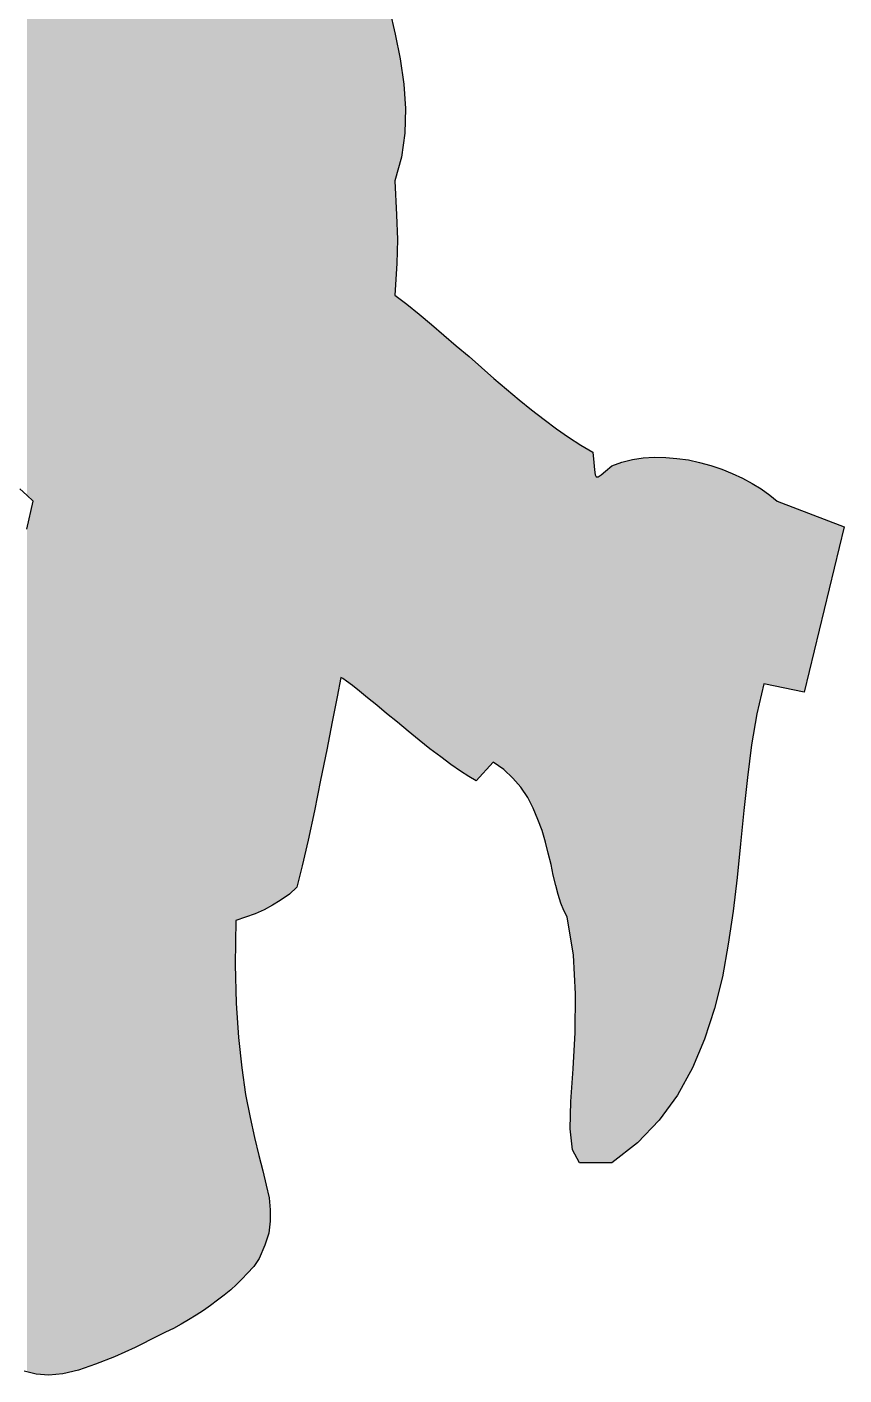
# Model space of a CAD drawing. Extents: x 290 to 382, y -121 to 53.
# Drawn here: x 347.1 to 382.4, y -121.2 to -62.9 of the extents above; entities that cross this region are included whole.
import ezdxf

# ---------------------------------------------------------------- set-up
doc = ezdxf.new("R2010")
doc.units = 0
doc.layers.get('0').update_dxf_attribs({"linetype": 'CONTINUOUS'})

# ---------------------------------------------------------------- blocks, each defined once
blk = doc.blocks.new('*U0')
for points in [[(347.092, -83.159), (347.092, 22.472), (347.235, -83.302)], [(347.235, -83.302), (347.092, 22.472), (347.235, 22.42)], [(347.235, -83.302), (347.235, 22.42), (347.359, -83.426)], [(347.359, -83.426), (347.235, 22.42), (347.359, 22.375)], [(347.359, -121.111), (347.359, 22.375), (347.484, -121.141)], [(347.484, -121.141), (347.359, 22.375), (347.484, 22.329)], [(347.484, -121.141), (347.484, 22.329), (347.823, -121.163)], [(347.823, -121.163), (347.484, 22.329), (347.823, 22.206)], [(347.823, -121.163), (347.823, 22.206), (348.036, -121.177)], [(348.036, -121.177), (347.823, 22.206), (348.036, 22.135)], [(348.036, -121.177), (348.036, 22.135), (348.41, -121.144)], [(348.41, -121.144), (348.036, 22.135), (348.41, 22.011)], [(348.41, -121.144), (348.41, 22.011), (348.642, -121.124)], [(348.642, -121.124), (348.41, 22.011), (348.642, 21.924)], [(348.642, -121.124), (348.642, 21.924), (348.98, -121.044)], [(348.98, -121.044), (348.642, 21.924), (348.98, 21.797)], [(348.98, -121.044), (348.98, 21.797), (349.319, -120.963)], [(349.319, -120.963), (348.98, 21.797), (349.319, 21.68)], [(349.319, -120.963), (349.319, 21.68), (349.55, -120.884)], [(349.55, -120.884), (349.319, 21.68), (349.55, 21.601)], [(349.55, -120.884), (349.55, 21.601), (350.048, -120.714)], [(350.048, -120.714), (349.55, 21.601), (350.048, 21.44)], [(350.048, -120.714), (350.048, 21.44), (350.102, -120.693)], [(350.102, -120.693), (350.048, 21.44), (350.102, 21.423)], [(350.102, -120.693), (350.102, 21.423), (350.654, -120.477)], [(350.654, -120.477), (350.102, 21.423), (350.654, 21.227)], [(350.654, -120.477), (350.654, 21.227), (350.867, -120.394)], [(350.867, -120.394), (350.654, 21.227), (350.867, 21.149)], [(350.867, -120.394), (350.867, 21.149), (351.188, -120.246)], [(351.188, -120.246), (350.867, 21.149), (351.188, 21.031)], [(351.188, -120.246), (351.188, 21.031), (351.704, -120.009)], [(351.704, -120.009), (351.188, 21.031), (351.704, 20.853)], [(351.704, -120.009), (351.704, 20.853), (351.758, -119.984)], [(351.758, -119.984), (351.704, 20.853), (351.758, 20.834)], [(351.758, -119.984), (351.758, 20.834), (352.203, -119.761)], [(352.203, -119.761), (351.758, 20.834), (352.203, 20.675)], [(352.203, -119.761), (352.203, 20.675), (352.684, -119.521)], [(352.684, -119.521), (352.203, 20.675), (352.684, 20.48)], [(352.684, -119.521), (352.684, 20.48), (352.755, -119.485)], [(352.755, -119.485), (352.684, 20.48), (352.755, 20.452)], [(352.755, -119.485), (352.755, 20.452), (353.076, -119.325)], [(353.076, -119.325), (352.755, 20.452), (353.076, 20.329)], [(353.076, -119.325), (353.076, 20.329), (353.147, -119.291)], [(353.147, -119.291), (353.076, 20.329), (353.147, 20.302)], [(353.147, -119.291), (353.147, 20.302), (353.414, -119.165)], [(353.414, -119.165), (353.147, 20.302), (353.414, 20.194)], [(353.414, -119.165), (353.414, 20.194), (353.592, -119.071)], [(353.592, -119.071), (353.414, 20.194), (353.592, 20.123)], [(353.592, -119.071), (353.592, 20.123), (353.753, -118.986)], [(353.753, -118.986), (353.592, 20.123), (353.753, 20.053)], [(353.753, -118.986), (353.753, 20.053), (354.001, -118.835)], [(354.001, -118.835), (353.753, 20.053), (354.001, 19.945)], [(354.001, -118.835), (354.001, 19.945), (354.073, -118.791)], [(354.073, -118.791), (354.001, 19.945), (354.073, 19.916)], [(354.073, -118.791), (354.073, 19.916), (354.393, -118.595)], [(354.393, -118.595), (354.073, 19.916), (354.393, 19.785)], [(354.393, -118.595), (354.393, 19.785), (354.714, -118.382)], [(354.714, -118.382), (354.393, 19.785), (354.714, 19.625)], [(354.714, -118.382), (354.714, 19.625), (354.75, -118.356)], [(354.75, -118.356), (354.714, 19.625), (354.75, 19.607)], [(354.75, -118.356), (354.75, 19.607), (355.017, -118.168)], [(355.017, -118.168), (354.75, 19.607), (355.017, 19.458)], [(355.017, -118.168), (355.017, 19.458), (355.07, -118.127)], [(355.07, -118.127), (355.017, 19.458), (355.07, 19.428)], [(355.32, -117.936), (355.07, 19.428), (355.32, 19.5)], [(355.07, -118.127), (355.07, 19.428), (355.32, -117.936)], [(355.444, -117.842), (355.32, 19.5), (355.444, 19.536)], [(355.32, -117.936), (355.32, 19.5), (355.444, -117.842)], [(355.444, -117.842), (355.444, 19.536), (355.604, -117.722)], [(355.604, -117.722), (355.444, 19.536), (355.604, 19.536)], [(355.604, -117.722), (355.604, 19.536), (355.818, -117.549)], [(355.818, -117.549), (355.604, 19.536), (355.818, 19.536)], [(355.818, -117.549), (355.818, 19.536), (355.889, -117.491)], [(355.889, -117.491), (355.818, 19.536), (355.889, 19.513)], [(355.889, -117.491), (355.889, 19.513), (356.085, -117.31)], [(356.085, -117.31), (355.889, 19.513), (356.085, 19.451)], [(356.085, -103.441), (356.085, 19.451), (356.103, -101.536)], [(356.103, -101.536), (356.085, 19.451), (356.103, 19.445)], [(356.103, -101.536), (356.103, 19.445), (356.121, -101.53)], [(356.121, -101.53), (356.103, 19.445), (356.121, 19.44)], [(356.121, -101.53), (356.121, 19.44), (356.139, -101.524)], [(356.139, -101.524), (356.121, 19.44), (356.139, 19.434)], [(356.139, -101.524), (356.139, 19.434), (356.156, -101.518)], [(356.156, -101.518), (356.139, 19.434), (356.156, 19.428)], [(356.156, -101.518), (356.156, 19.428), (356.228, -101.494)], [(356.228, -101.494), (356.156, 19.428), (356.228, 19.375)], [(356.228, -101.494), (356.228, 19.375), (356.37, -101.447)], [(356.37, -101.447), (356.228, 19.375), (356.37, 19.269)], [(356.37, -101.447), (356.37, 19.269), (356.388, -101.441)], [(356.388, -101.441), (356.37, 19.269), (356.388, 19.256)], [(356.388, -101.441), (356.388, 19.256), (356.442, -101.423)], [(356.442, -101.423), (356.388, 19.256), (356.442, 19.215)], [(356.442, -101.423), (356.442, 19.215), (356.531, -101.393)], [(356.531, -101.393), (356.442, 19.215), (356.531, 19.092)], [(356.531, -101.393), (356.531, 19.092), (356.601, -101.368)], [(356.601, -101.368), (356.531, 19.092), (356.601, 18.994)], [(356.601, -101.368), (356.601, 18.994), (356.673, -101.343)], [(356.673, -101.343), (356.601, 18.994), (356.673, 18.894)], [(356.673, -101.343), (356.673, 18.894), (356.726, -101.325)], [(356.726, -101.325), (356.673, 18.894), (356.726, 18.772)], [(356.726, -101.325), (356.726, 18.772), (356.851, -101.282)], [(356.851, -101.282), (356.726, 18.772), (356.851, 18.485)], [(356.851, -101.282), (356.851, 18.485), (356.885, -101.27)], [(356.885, -101.27), (356.851, 18.485), (356.885, 18.286)], [(356.885, -101.27), (356.885, 18.286), (356.922, -101.257)], [(356.922, -101.257), (356.885, 18.286), (356.922, 18.07)], [(356.922, -101.257), (356.922, 18.07), (356.94, -101.251)], [(356.94, -101.251), (356.922, 18.07), (356.94, 17.969)], [(356.94, -101.251), (356.94, 17.381), (356.957, -101.243)], [(356.957, -101.243), (356.94, 17.381), (356.957, 15.689)], [(356.957, -101.243), (356.957, 15.689), (357.1, -101.178)], [(357.1, -101.178), (356.957, 15.689), (357.1, 14.407)], [(357.1, -101.178), (357.1, 14.407), (357.118, -101.17)], [(357.118, -101.17), (357.1, 14.407), (357.118, 14.25)], [(357.118, -101.17), (357.118, 14.25), (357.136, -101.161)], [(357.136, -101.161), (357.118, 14.25), (357.136, 14.086)], [(357.136, -101.161), (357.136, 14.086), (357.278, -101.097)], [(357.278, -101.097), (357.136, 14.086), (357.278, 13.441)], [(357.278, -101.097), (357.278, 13.441), (357.332, -101.073)], [(357.332, -101.073), (357.278, 13.441), (357.332, 13.2)], [(357.332, -101.073), (357.332, 13.2), (357.367, -101.053)], [(357.367, -101.053), (357.332, 13.2), (357.367, 13.038)], [(357.367, -101.053), (357.367, 13.038), (357.421, -101.024)], [(357.421, -101.024), (357.367, 13.038), (357.421, 12.796)], [(357.421, -101.024), (357.421, 12.796), (357.474, -100.994)], [(357.474, -100.994), (357.421, 12.796), (357.474, 12.555)], [(357.474, -100.994), (357.474, 12.555), (357.528, -100.964)], [(357.528, -100.964), (357.474, 12.555), (357.528, 12.385)], [(357.528, -100.964), (357.528, 12.385), (357.545, -100.955)], [(357.545, -100.955), (357.528, 12.385), (357.545, 12.33)], [(357.545, -100.955), (357.545, 12.33), (357.599, -100.925)], [(357.599, -100.925), (357.545, 12.33), (357.599, 12.162)], [(357.599, -100.925), (357.599, 12.162), (357.688, -100.876)], [(357.688, -100.876), (357.599, 12.162), (357.688, 11.881)], [(357.688, -100.876), (357.688, 11.881), (357.937, -100.732)], [(357.937, -100.732), (357.688, 11.881), (357.937, 11.095)], [(357.937, -100.732), (357.937, 11.095), (358.026, -100.681)], [(358.026, -100.681), (357.937, 11.095), (358.026, 10.871)], [(358.026, -100.681), (358.026, 10.871), (358.427, -100.405)], [(358.427, -100.405), (358.026, 10.871), (358.427, 9.862)], [(358.427, -100.405), (358.427, 9.862), (358.489, -100.343)], [(358.489, -100.343), (358.427, 9.862), (358.489, 9.706)], [(358.489, -100.343), (358.489, 9.706), (358.738, -100.093)], [(358.738, -100.093), (358.489, 9.706), (358.738, 9.194)], [(358.738, -100.093), (358.738, 9.194), (358.97, -99.185)], [(358.97, -99.185), (358.738, 9.194), (358.97, 8.717)], [(358.97, -99.185), (358.97, 8.717), (359.13, -98.514)], [(359.13, -98.514), (358.97, 8.717), (359.13, 8.388)], [(359.13, -98.514), (359.13, 8.388), (359.237, -98.063)], [(359.237, -98.063), (359.13, 8.388), (359.237, 8.193)], [(359.237, -98.063), (359.237, 8.193), (359.504, -96.799)], [(359.504, -96.799), (359.237, 8.193), (359.504, 7.707)], [(359.504, -96.799), (359.504, 7.707), (359.771, -95.481)], [(359.771, -95.481), (359.504, 7.707), (359.771, 7.221)], [(359.771, -95.481), (359.771, 7.221), (359.824, -95.218)], [(359.824, -95.218), (359.771, 7.221), (359.824, 7.124)], [(359.824, -95.218), (359.824, 7.124), (360.038, -94.163)], [(360.038, -94.163), (359.824, 7.124), (360.038, 6.769)], [(360.038, -94.163), (360.038, 6.769), (360.27, -92.952)], [(360.27, -92.952), (360.038, 6.769), (360.27, 6.385)], [(360.27, -92.952), (360.27, 6.385), (360.484, -91.884)], [(360.484, -91.884), (360.27, 6.385), (360.484, 6.03)], [(360.484, -91.884), (360.484, 6.03), (360.555, -91.513)], [(360.555, -91.513), (360.484, 6.03), (360.555, 5.913)], [(360.555, -91.513), (360.555, 5.913), (360.644, -91.047)], [(360.644, -91.047), (360.555, 5.913), (360.644, 5.777)], [(360.644, -91.047), (360.644, 5.777), (360.733, -91.083)], [(360.733, -91.083), (360.644, 5.777), (360.733, 5.641)], [(360.733, -91.083), (360.733, 5.641), (360.893, -91.207)], [(360.893, -91.207), (360.733, 5.641), (360.893, 5.397)], [(360.893, -91.207), (360.893, 5.397), (361.124, -91.372)], [(361.124, -91.372), (360.893, 5.397), (361.124, 5.044)], [(361.124, -91.372), (361.124, -55.076), (361.143, -91.385)], [(361.143, -91.385), (361.124, -55.076), (361.143, -55.317)], [(361.143, -91.385), (361.143, -55.317), (361.196, -91.429)], [(361.196, -91.429), (361.143, -55.317), (361.196, -56.02)], [(361.196, -91.429), (361.196, -56.02), (361.267, -91.488)], [(361.267, -91.488), (361.196, -56.02), (361.267, -56.414)], [(361.267, -91.488), (361.267, -56.414), (361.302, -91.517)], [(361.302, -91.517), (361.267, -56.414), (361.302, -56.606)], [(361.302, -91.517), (361.302, -56.606), (361.374, -91.576)], [(361.374, -91.576), (361.302, -56.606), (361.374, -56.999)], [(361.374, -91.576), (361.374, -56.999), (361.445, -91.635)], [(361.445, -91.635), (361.374, -56.999), (361.445, -57.333)], [(361.445, -91.635), (361.445, -57.333), (361.588, -91.749)], [(361.588, -91.749), (361.445, -57.333), (361.588, -57.997)], [(361.588, -91.749), (361.588, -57.997), (361.712, -91.848)], [(361.712, -91.848), (361.588, -57.997), (361.712, -58.471)], [(361.712, -91.848), (361.712, -58.471), (361.801, -91.919)], [(361.801, -91.919), (361.712, -58.471), (361.801, -58.81)], [(361.801, -91.919), (361.801, -58.81), (361.855, -91.963)], [(361.855, -91.963), (361.801, -58.81), (361.855, -59.012)], [(361.855, -91.963), (361.855, -59.012), (362.051, -92.124)], [(362.051, -92.124), (361.855, -59.012), (362.051, -59.693)], [(362.051, -92.124), (362.051, -59.693), (362.122, -92.182)], [(362.122, -92.182), (362.051, -59.693), (362.122, -59.939)], [(362.122, -92.182), (362.122, -59.939), (362.157, -92.211)], [(362.157, -92.211), (362.122, -59.939), (362.157, -60.063)], [(362.157, -92.211), (362.157, -60.063), (362.193, -92.24)], [(362.193, -92.24), (362.157, -60.063), (362.193, -60.194)], [(362.193, -92.24), (362.193, -60.194), (362.443, -92.448)], [(362.443, -92.448), (362.193, -60.194), (362.443, -61.113)], [(362.443, -92.448), (362.443, -61.113), (362.496, -92.493)], [(362.496, -92.493), (362.443, -61.113), (362.496, -61.301)], [(362.496, -92.493), (362.496, -61.301), (362.621, -92.596)], [(362.621, -92.596), (362.496, -61.301), (362.621, -61.741)], [(362.621, -92.596), (362.621, -61.741), (362.745, -92.697)], [(362.745, -92.697), (362.621, -61.741), (362.745, -62.182)], [(362.745, -92.697), (362.745, -62.182), (362.834, -92.769)], [(362.834, -92.769), (362.745, -62.182), (362.834, -62.564)], [(362.834, -92.769), (362.834, -62.564), (362.977, -92.884)], [(362.977, -92.884), (362.834, -62.564), (362.977, -63.175)], [(362.977, -69.589), (362.977, -63.175), (362.994, -69.526)], [(362.994, -69.526), (362.977, -63.175), (362.994, -63.25)], [(362.994, -69.526), (362.994, -63.25), (363.048, -69.33)], [(363.048, -69.33), (362.994, -63.25), (363.048, -63.52)], [(363.048, -69.33), (363.048, -63.52), (363.066, -69.267)], [(363.066, -69.267), (363.048, -63.52), (363.066, -63.607)], [(363.066, -69.267), (363.066, -63.607), (363.083, -69.203)], [(363.083, -69.203), (363.066, -63.607), (363.083, -63.695)], [(363.083, -69.203), (363.083, -63.695), (363.137, -69.008)], [(363.137, -69.008), (363.083, -63.695), (363.137, -63.965)], [(363.137, -69.008), (363.137, -63.965), (363.208, -68.752)], [(363.208, -68.752), (363.137, -63.965), (363.208, -64.319)], [(363.208, -68.752), (363.208, -64.319), (363.262, -68.556)], [(363.262, -68.556), (363.208, -64.319), (363.262, -64.684)], [(363.262, -68.556), (363.262, -64.684), (363.333, -68.043)], [(363.333, -68.043), (363.262, -64.684), (363.333, -65.163)], [(363.333, -68.043), (363.333, -65.163), (363.368, -67.783)], [(363.368, -67.783), (363.333, -65.163), (363.368, -65.405)], [(363.368, -67.783), (363.368, -65.405), (363.386, -67.656)], [(363.386, -67.656), (363.368, -65.405), (363.386, -65.662)], [(363.386, -67.656), (363.386, -65.662), (363.404, -67.524)], [(363.404, -67.524), (363.386, -65.662), (363.404, -65.93)], [(363.404, -67.524), (363.404, -65.93), (363.44, -66.455)], [(362.977, -74.522), (362.977, -69.589), (362.994, -74.252)], [(362.994, -74.252), (362.977, -69.589), (362.994, -69.947)], [(362.994, -74.252), (362.994, -69.947), (363.048, -73.421)], [(363.048, -73.421), (362.994, -69.947), (363.048, -71.05)], [(363.048, -73.421), (363.048, -71.05), (363.066, -73.151)], [(363.066, -73.151), (363.048, -71.05), (363.066, -71.584)], [(363.066, -73.151), (363.066, -71.584), (363.083, -72.118)], [(362.977, -92.884), (362.977, -74.522), (362.994, -92.898)], [(362.994, -92.898), (362.977, -74.522), (362.994, -74.535)], [(362.994, -92.898), (362.994, -74.535), (363.048, -92.942)], [(363.048, -92.942), (362.994, -74.535), (363.048, -74.576)], [(363.048, -92.942), (363.048, -74.576), (363.066, -92.956)], [(363.066, -92.956), (363.048, -74.576), (363.066, -74.59)], [(363.066, -92.956), (363.066, -74.59), (363.083, -92.97)], [(363.083, -92.97), (363.066, -74.59), (363.083, -74.603)], [(363.083, -92.97), (363.083, -74.603), (363.137, -93.016)], [(363.137, -93.016), (363.083, -74.603), (363.137, -74.644)], [(363.137, -93.016), (363.137, -74.644), (363.208, -93.075)], [(363.208, -93.075), (363.137, -74.644), (363.208, -74.698)], [(363.208, -93.075), (363.208, -74.698), (363.262, -93.121)], [(363.262, -93.121), (363.208, -74.698), (363.262, -74.738)], [(363.262, -93.121), (363.262, -74.738), (363.333, -93.181)], [(363.333, -93.181), (363.262, -74.738), (363.333, -74.792)], [(363.333, -93.181), (363.333, -74.792), (363.368, -93.211)], [(363.368, -93.211), (363.333, -74.792), (363.368, -74.819)], [(363.368, -93.211), (363.368, -74.819), (363.386, -93.226)], [(363.386, -93.226), (363.368, -74.819), (363.386, -74.833)], [(363.386, -93.226), (363.386, -74.833), (363.404, -93.241)], [(363.404, -93.241), (363.386, -74.833), (363.404, -74.846)], [(363.404, -93.241), (363.404, -74.846), (363.44, -93.272)], [(363.44, -93.272), (363.404, -74.846), (363.44, -74.874)], [(363.44, -93.272), (363.44, -74.874), (363.493, -93.317)], [(363.493, -93.317), (363.44, -74.874), (363.493, -74.914)], [(363.493, -93.317), (363.493, -74.914), (363.546, -93.362)], [(363.546, -93.362), (363.493, -74.914), (363.546, -74.957)], [(363.546, -93.362), (363.546, -74.957), (363.582, -93.391)], [(363.582, -93.391), (363.546, -74.957), (363.582, -74.985)], [(363.582, -93.391), (363.582, -74.985), (363.6, -93.405)], [(363.6, -93.405), (363.582, -74.985), (363.6, -74.999)], [(363.6, -93.405), (363.6, -74.999), (363.743, -93.522)], [(363.743, -93.522), (363.6, -74.999), (363.743, -75.114)], [(363.743, -93.522), (363.743, -75.114), (363.778, -93.55)], [(363.778, -93.55), (363.743, -75.114), (363.778, -75.142)], [(363.778, -93.55), (363.778, -75.142), (363.902, -93.652)], [(363.902, -93.652), (363.778, -75.142), (363.902, -75.242)], [(363.902, -93.652), (363.902, -75.242), (363.974, -93.71)], [(363.974, -93.71), (363.902, -75.242), (363.974, -75.299)], [(363.974, -93.71), (363.974, -75.299), (363.991, -93.724)], [(363.991, -93.724), (363.974, -75.299), (363.991, -75.313)], [(363.991, -93.724), (363.991, -75.313), (364.01, -93.739)], [(364.01, -93.739), (363.991, -75.313), (364.01, -75.327)], [(364.01, -93.739), (364.01, -75.327), (364.027, -93.753)], [(364.027, -93.753), (364.01, -75.327), (364.027, -75.341)], [(364.027, -93.753), (364.027, -75.341), (364.152, -93.854)], [(364.152, -93.854), (364.027, -75.341), (364.152, -75.445)], [(364.152, -93.854), (364.152, -75.445), (364.472, -94.113)], [(364.472, -94.113), (364.152, -75.445), (364.472, -75.712)], [(364.472, -94.113), (364.472, -75.712), (364.49, -94.128)], [(364.49, -94.128), (364.472, -75.712), (364.49, -75.727)], [(364.49, -94.128), (364.49, -75.727), (364.562, -94.18)], [(364.562, -94.18), (364.49, -75.727), (364.562, -75.786)], [(364.562, -94.18), (364.562, -75.786), (364.829, -94.375)], [(364.829, -94.375), (364.562, -75.786), (364.829, -76.018)], [(364.829, -94.375), (364.829, -76.018), (364.954, -94.466)], [(364.954, -94.466), (364.829, -76.018), (364.954, -76.126)], [(364.954, -94.466), (364.954, -76.126), (365.06, -94.547)], [(365.06, -94.547), (364.954, -76.126), (365.06, -76.218)], [(365.06, -94.547), (365.06, -76.218), (365.096, -94.574)], [(365.096, -94.574), (365.06, -76.218), (365.096, -76.249)], [(365.096, -94.574), (365.096, -76.249), (365.221, -94.669)], [(365.221, -94.669), (365.096, -76.249), (365.221, -76.357)], [(365.221, -94.669), (365.221, -76.357), (365.345, -94.764)], [(365.345, -94.764), (365.221, -76.357), (365.345, -76.465)], [(365.345, -94.764), (365.345, -76.465), (365.399, -94.805)], [(365.399, -94.805), (365.345, -76.465), (365.399, -76.512)], [(365.399, -94.805), (365.399, -76.512), (365.505, -94.879)], [(365.505, -94.879), (365.399, -76.512), (365.505, -76.604)], [(365.505, -94.879), (365.505, -76.604), (365.63, -94.965)], [(365.63, -94.965), (365.505, -76.604), (365.63, -76.712)], [(365.63, -94.965), (365.63, -76.712), (365.701, -95.015)], [(365.701, -95.015), (365.63, -76.712), (365.701, -76.772)], [(365.701, -95.015), (365.701, -76.772), (365.808, -95.089)], [(365.808, -95.089), (365.701, -76.772), (365.808, -76.861)], [(365.808, -95.089), (365.808, -76.861), (365.844, -95.112)], [(365.844, -95.112), (365.808, -76.861), (365.844, -76.891)], [(365.844, -95.112), (365.844, -76.891), (366.04, -95.24)], [(366.04, -95.24), (365.844, -76.891), (366.04, -77.056)], [(366.04, -95.24), (366.04, -77.056), (366.164, -95.321)], [(366.164, -95.321), (366.04, -77.056), (366.164, -77.16)], [(366.164, -95.321), (366.164, -77.16), (366.182, -95.331)], [(366.182, -95.331), (366.164, -77.16), (366.182, -77.175)], [(366.182, -95.331), (366.182, -77.175), (366.235, -95.361)], [(366.235, -95.361), (366.182, -77.175), (366.235, -77.223)], [(366.235, -95.361), (366.235, -77.223), (366.36, -95.43)], [(366.36, -95.43), (366.235, -77.223), (366.36, -77.336)], [(366.36, -95.43), (366.36, -77.336), (366.485, -95.499)], [(366.485, -95.499), (366.36, -77.336), (366.485, -77.448)], [(366.485, -95.499), (366.485, -77.448), (366.627, -95.343)], [(366.627, -95.343), (366.485, -77.448), (366.627, -77.576)], [(366.627, -95.343), (366.627, -77.576), (366.645, -95.324)], [(366.645, -95.324), (366.627, -77.576), (366.645, -77.592)], [(366.645, -95.324), (366.645, -77.592), (366.716, -95.245)], [(366.716, -95.245), (366.645, -77.592), (366.716, -77.656)], [(366.716, -95.245), (366.716, -77.656), (366.912, -95.03)], [(366.912, -95.03), (366.716, -77.656), (366.912, -77.826)], [(366.912, -95.03), (366.912, -77.826), (366.983, -94.952)], [(366.983, -94.952), (366.912, -77.826), (366.983, -77.888)], [(366.983, -94.952), (366.983, -77.888), (367.126, -94.795)], [(367.126, -94.795), (366.983, -77.888), (367.126, -78.012)], [(367.126, -94.795), (367.126, -78.012), (367.215, -94.697)], [(367.215, -94.697), (367.126, -78.012), (367.215, -78.089)], [(367.215, -94.697), (367.215, -78.089), (367.25, -94.722)], [(367.25, -94.722), (367.215, -78.089), (367.25, -78.119)], [(367.25, -94.722), (367.25, -78.119), (367.286, -94.747)], [(367.286, -94.747), (367.25, -78.119), (367.286, -78.149)], [(367.286, -94.747), (367.286, -78.149), (367.304, -94.759)], [(367.304, -94.759), (367.286, -78.149), (367.304, -78.165)], [(367.304, -94.759), (367.304, -78.165), (367.429, -94.846)], [(367.429, -94.846), (367.304, -78.165), (367.429, -78.269)], [(367.429, -94.846), (367.429, -78.269), (367.5, -94.895)], [(367.5, -94.895), (367.429, -78.269), (367.5, -78.328)], [(367.5, -94.895), (367.5, -78.328), (367.535, -94.92)], [(367.535, -94.92), (367.5, -78.328), (367.535, -78.358)], [(367.535, -94.92), (367.535, -78.358), (367.678, -95.018)], [(367.678, -95.018), (367.535, -78.358), (367.678, -78.477)], [(367.678, -95.018), (367.678, -78.477), (367.802, -95.137)], [(367.802, -95.137), (367.678, -78.477), (367.802, -78.582)], [(367.802, -95.137), (367.802, -78.582), (368.069, -95.392)], [(368.069, -95.392), (367.802, -78.582), (368.069, -78.813)], [(368.069, -95.392), (368.069, -78.813), (368.336, -95.701)], [(368.336, -95.701), (368.069, -78.813), (368.336, -79.045)], [(368.336, -95.701), (368.336, -79.045), (368.408, -95.784)], [(368.408, -95.784), (368.336, -79.045), (368.408, -79.102)], [(368.408, -95.784), (368.408, -79.102), (368.711, -96.229)], [(368.711, -96.229), (368.408, -79.102), (368.711, -79.344)], [(368.711, -96.229), (368.711, -79.344), (368.871, -96.55)], [(368.871, -96.55), (368.711, -79.344), (368.871, -79.473)], [(368.871, -96.55), (368.871, -79.473), (368.942, -96.692)], [(368.942, -96.692), (368.871, -79.473), (368.942, -79.527)], [(368.942, -96.692), (368.942, -79.527), (369.156, -97.173)], [(369.156, -97.173), (368.942, -79.527), (369.156, -79.693)], [(369.156, -97.173), (369.156, -79.693), (369.334, -97.653)], [(369.334, -97.653), (369.156, -79.693), (369.334, -79.831)], [(369.334, -97.653), (369.334, -79.831), (369.423, -97.964)], [(369.423, -97.964), (369.334, -79.831), (369.423, -79.9)], [(369.423, -97.964), (369.423, -79.9), (369.476, -98.152)], [(369.476, -98.152), (369.423, -79.9), (369.476, -79.94)], [(369.476, -98.152), (369.476, -79.94), (369.601, -98.633)], [(369.601, -98.633), (369.476, -79.94), (369.601, -80.031)], [(369.601, -98.633), (369.601, -80.031), (369.725, -99.114)], [(369.725, -99.114), (369.601, -80.031), (369.725, -80.122)], [(369.725, -99.114), (369.725, -80.122), (369.814, -99.577)], [(369.814, -99.577), (369.725, -80.122), (369.814, -80.187)], [(369.814, -99.577), (369.814, -80.187), (369.922, -100.022)], [(369.922, -100.022), (369.814, -80.187), (369.922, -80.266)], [(369.922, -100.022), (369.922, -80.266), (369.957, -100.154)], [(369.957, -100.154), (369.922, -80.266), (369.957, -80.292)], [(369.957, -100.154), (369.957, -80.292), (370.028, -100.414)], [(370.028, -100.414), (369.957, -80.292), (370.028, -80.343)], [(370.028, -100.414), (370.028, -80.343), (370.135, -100.787)], [(370.135, -100.787), (370.028, -80.343), (370.135, -80.421)], [(370.135, -100.787), (370.135, -80.421), (370.278, -101.108)], [(370.278, -101.108), (370.135, -80.421), (370.278, -80.523)], [(370.278, -101.108), (370.278, -80.523), (370.42, -101.375)], [(370.42, -101.375), (370.278, -80.523), (370.42, -80.626)], [(370.42, -101.375), (370.42, -80.626), (370.474, -101.709)], [(370.474, -101.709), (370.42, -80.626), (370.474, -80.665)], [(370.474, -101.709), (370.474, -80.665), (370.545, -102.147)], [(370.545, -102.147), (370.474, -80.665), (370.545, -80.71)], [(370.545, -102.147), (370.545, -80.71), (370.58, -102.368)], [(370.58, -102.368), (370.545, -80.71), (370.58, -80.733)], [(370.58, -102.368), (370.58, -80.733), (370.652, -102.81)], [(370.652, -102.81), (370.58, -80.733), (370.652, -80.778)], [(370.652, -102.81), (370.652, -80.778), (370.669, -102.919)], [(370.669, -102.919), (370.652, -80.778), (370.669, -80.789)], [(370.669, -102.919), (370.669, -80.789), (370.687, -103.031)], [(370.687, -103.031), (370.669, -80.789), (370.687, -80.801)], [(370.687, -103.031), (370.687, -80.801), (370.758, -104.363)], [(370.758, -104.363), (370.687, -80.801), (370.758, -80.846)], [(370.758, -104.363), (370.758, -80.846), (370.776, -104.706)], [(370.776, -104.706), (370.758, -80.846), (370.776, -80.857)], [(370.776, -111.682), (370.776, -80.857), (370.954, -112.006)], [(370.954, -112.006), (370.776, -80.857), (370.954, -80.97)], [(370.954, -112.006), (370.954, -80.97), (371.008, -112.006)], [(371.008, -112.006), (370.954, -80.97), (371.008, -81.004)], [(371.008, -112.006), (371.008, -81.004), (371.132, -112.006)], [(371.132, -112.006), (371.008, -81.004), (371.132, -81.077)], [(371.132, -112.006), (371.132, -81.077), (371.471, -112.006)], [(371.471, -112.006), (371.132, -81.077), (371.471, -81.275)], [(371.471, -112.006), (371.471, -81.275), (371.524, -112.006)], [(371.524, -112.006), (371.471, -81.275), (371.524, -81.307)], [(371.524, -112.006), (371.524, -81.307), (371.56, -112.006)], [(371.56, -112.006), (371.524, -81.307), (371.56, -81.752)], [(374.177, -110.394), (373.697, -81.556), (374.177, -81.52)], [(374.177, -110.394), (374.177, -81.52), (374.391, -110.172)], [(374.391, -110.172), (374.177, -81.52), (374.391, -81.528)], [(374.391, -110.172), (374.391, -81.528), (374.676, -109.778)], [(374.676, -109.778), (374.391, -81.528), (374.676, -81.538)], [(371.56, -112.006), (371.56, -81.752), (371.595, -112.006)], [(371.595, -112.006), (371.56, -81.752), (371.595, -82.073)], [(371.595, -112.006), (371.595, -82.073), (371.631, -112.006)], [(371.631, -112.006), (371.595, -82.073), (371.631, -82.286)], [(372.165, -112.006), (372.076, -82.126), (372.165, -82.048)], [(372.343, -112.006), (372.165, -82.048), (372.343, -81.894)], [(372.165, -112.006), (372.165, -82.048), (372.343, -112.006)], [(372.771, -111.675), (372.343, -81.894), (372.771, -81.734)], [(372.343, -112.006), (372.343, -81.894), (372.771, -111.675)], [(373.233, -111.317), (372.771, -81.734), (373.233, -81.627)], [(372.771, -111.675), (372.771, -81.734), (373.233, -111.317)], [(373.447, -111.152), (373.233, -81.627), (373.447, -81.594)], [(373.233, -111.317), (373.233, -81.627), (373.447, -111.152)], [(373.697, -110.893), (373.447, -81.594), (373.697, -81.556)], [(373.447, -111.152), (373.447, -81.594), (373.697, -110.893)], [(373.697, -110.893), (373.697, -81.556), (374.177, -110.394)], [(374.676, -109.778), (374.676, -81.538), (375.156, -109.112)], [(375.156, -109.112), (374.676, -81.538), (375.156, -81.574)], [(375.156, -109.112), (375.156, -81.574), (375.175, -109.086)], [(375.175, -109.086), (375.156, -81.574), (375.175, -81.576)], [(375.175, -109.086), (375.175, -81.576), (375.655, -108.228)], [(375.655, -108.228), (375.175, -81.576), (375.655, -81.645)], [(375.655, -108.228), (375.655, -81.645), (375.833, -107.91)], [(375.833, -107.91), (375.655, -81.645), (375.833, -81.685)], [(375.833, -107.91), (375.833, -81.685), (376.136, -107.18)], [(376.136, -107.18), (375.833, -81.685), (376.136, -81.752)], [(376.136, -107.18), (376.136, -81.752), (376.35, -106.664)], [(376.35, -106.664), (376.136, -81.752), (376.35, -81.807)], [(376.35, -106.664), (376.35, -81.807), (376.617, -105.841)], [(376.617, -105.841), (376.35, -81.807), (376.617, -81.876)], [(376.617, -105.841), (376.617, -81.876), (376.777, -105.346)], [(376.777, -105.346), (376.617, -81.876), (376.777, -81.93)], [(376.777, -105.346), (376.777, -81.93), (377.098, -104.049)], [(377.098, -104.049), (376.777, -81.93), (377.098, -82.037)], [(377.098, -104.049), (377.098, -82.037), (377.116, -103.975)], [(377.116, -103.975), (377.098, -82.037), (377.116, -82.045)], [(377.116, -103.975), (377.116, -82.045), (377.365, -102.568)], [(377.365, -102.568), (377.116, -82.045), (377.365, -82.154)], [(371.631, -112.006), (371.631, -82.286), (371.649, -112.006)], [(371.649, -112.006), (371.631, -82.286), (371.649, -82.331)], [(371.649, -112.006), (371.649, -82.331), (371.666, -112.006)], [(371.666, -112.006), (371.649, -82.331), (371.666, -82.375)], [(371.666, -112.006), (371.666, -82.375), (371.755, -112.006)], [(371.755, -112.006), (371.666, -82.375), (371.755, -82.375)], [(371.827, -112.006), (371.755, -82.375), (371.827, -82.324)], [(371.755, -112.006), (371.755, -82.375), (371.827, -112.006)], [(371.88, -112.006), (371.827, -82.324), (371.88, -82.286)], [(371.827, -112.006), (371.827, -82.324), (371.88, -112.006)], [(372.076, -112.006), (371.88, -82.286), (372.076, -82.126)], [(371.88, -112.006), (371.88, -82.286), (372.076, -112.006)], [(372.076, -112.006), (372.076, -82.126), (372.165, -112.006)], [(377.365, -102.568), (377.365, -82.154), (377.543, -101.382)], [(377.543, -101.382), (377.365, -82.154), (377.543, -82.232)], [(377.543, -101.382), (377.543, -82.232), (377.578, -101.144)], [(377.578, -101.144), (377.543, -82.232), (377.578, -82.248)], [(377.578, -101.144), (377.578, -82.248), (377.756, -99.684)], [(377.756, -99.684), (377.578, -82.248), (377.756, -82.326)], [(377.756, -99.684), (377.756, -82.326), (377.899, -98.223)], [(377.899, -98.223), (377.756, -82.326), (377.899, -82.389)], [(377.899, -98.223), (377.899, -82.389), (377.988, -97.321)], [(377.988, -97.321), (377.899, -82.389), (377.988, -82.429)], [(377.988, -97.321), (377.988, -82.429), (378.042, -96.781)], [(378.042, -96.781), (377.988, -82.429), (378.042, -82.459)], [(378.042, -96.781), (378.042, -82.459), (378.202, -95.356)], [(378.202, -95.356), (378.042, -82.459), (378.202, -82.549)], [(378.202, -95.356), (378.202, -82.549), (378.38, -93.95)], [(378.38, -93.95), (378.202, -82.549), (378.38, -82.65)], [(378.38, -93.95), (378.38, -82.65), (378.398, -93.849)], [(378.398, -93.849), (378.38, -82.65), (378.398, -82.66)], [(378.398, -93.849), (378.398, -82.66), (378.611, -92.614)], [(378.611, -92.614), (378.398, -82.66), (378.611, -82.786)], [(378.611, -92.614), (378.611, -82.786), (378.789, -91.85)], [(378.789, -91.85), (378.611, -82.786), (378.789, -82.891)], [(378.789, -91.85), (378.789, -82.891), (378.914, -91.314)], [(378.914, -91.314), (378.789, -82.891), (378.914, -82.98)], [(378.914, -91.314), (378.914, -82.98), (379.164, -91.366)], [(379.164, -91.366), (378.914, -82.98), (379.164, -83.159)], [(379.164, -91.366), (379.164, -83.159), (379.484, -91.432)], [(379.484, -91.432), (379.164, -83.159), (379.484, -83.426)], [(347.359, -121.111), (347.235, -83.988), (347.359, -83.426)], [(379.484, -91.432), (379.484, -83.426), (380.642, -91.671)], [(380.642, -91.671), (379.484, -83.426), (380.642, -83.869)], [(347.235, -121.081), (347.092, -84.637), (347.235, -83.988)], [(347.235, -121.081), (347.235, -83.988), (347.359, -121.111)], [(380.642, -91.671), (380.642, -83.869), (382.369, -84.53)], [(347.092, -121.047), (347.092, -84.637), (347.235, -121.081)], [(356.085, -117.31), (356.085, -103.441), (356.103, -117.293)], [(356.103, -117.293), (356.085, -103.441), (356.103, -104.294)], [(356.103, -117.293), (356.103, -104.294), (356.121, -117.277)], [(356.121, -117.277), (356.103, -104.294), (356.121, -105.115)], [(370.776, -111.682), (370.758, -106.379), (370.776, -104.706)], [(356.121, -117.277), (356.121, -105.115), (356.139, -117.26)], [(356.139, -117.26), (356.121, -105.115), (356.139, -105.366)], [(356.139, -117.26), (356.139, -105.366), (356.156, -117.243)], [(356.156, -117.243), (356.139, -105.366), (356.156, -105.607)], [(356.156, -117.243), (356.156, -105.607), (356.228, -117.177)], [(356.228, -117.177), (356.156, -105.607), (356.228, -106.593)], [(370.758, -111.649), (370.687, -107.625), (370.758, -106.379)], [(370.758, -111.649), (370.758, -106.379), (370.776, -111.682)], [(356.228, -117.177), (356.228, -106.593), (356.37, -117.044)], [(356.37, -117.044), (356.228, -106.593), (356.37, -107.91)], [(370.687, -111.519), (370.669, -107.946), (370.687, -107.625)], [(370.687, -111.519), (370.687, -107.625), (370.758, -111.649)], [(356.37, -117.044), (356.37, -107.91), (356.388, -117.028)], [(356.388, -117.028), (356.37, -107.91), (356.388, -108.035)], [(356.388, -117.028), (356.388, -108.035), (356.442, -116.969)], [(356.442, -116.969), (356.388, -108.035), (356.442, -108.418)], [(370.652, -111.454), (370.58, -109.353), (370.652, -108.223)], [(370.669, -111.486), (370.652, -108.223), (370.669, -107.946)], [(370.652, -111.454), (370.652, -108.223), (370.669, -111.486)], [(370.669, -111.486), (370.669, -107.946), (370.687, -111.519)], [(356.442, -116.969), (356.442, -108.418), (356.531, -116.873)], [(356.531, -116.873), (356.442, -108.418), (356.531, -109.051)], [(356.531, -116.873), (356.531, -109.051), (356.601, -116.796)], [(356.601, -116.796), (356.531, -109.051), (356.601, -109.412)], [(356.601, -116.796), (356.601, -109.412), (356.673, -116.719)], [(356.673, -116.719), (356.601, -109.412), (356.673, -109.776)], [(370.58, -110.849), (370.545, -110.546), (370.58, -109.353)], [(370.58, -110.849), (370.58, -109.353), (370.652, -111.454)], [(356.673, -116.719), (356.673, -109.776), (356.726, -116.661)], [(356.726, -116.661), (356.673, -109.776), (356.726, -110.048)], [(356.726, -116.661), (356.726, -110.048), (356.851, -116.525)], [(356.851, -116.525), (356.726, -110.048), (356.851, -110.602)], [(356.851, -116.525), (356.851, -110.602), (356.885, -116.487)], [(356.885, -116.487), (356.851, -110.602), (356.885, -110.755)], [(356.885, -116.487), (356.885, -110.755), (356.922, -116.431)], [(356.922, -116.431), (356.885, -110.755), (356.922, -110.92)], [(356.922, -116.431), (356.922, -110.92), (356.94, -116.405)], [(356.94, -116.405), (356.922, -110.92), (356.94, -110.996)], [(356.94, -116.405), (356.94, -110.996), (356.957, -116.379)], [(356.957, -116.379), (356.94, -110.996), (356.957, -111.071)], [(356.957, -116.379), (356.957, -111.071), (357.1, -116.164)], [(357.1, -116.164), (356.957, -111.071), (357.1, -111.686)], [(357.1, -116.164), (357.1, -111.686), (357.118, -116.138)], [(357.118, -116.138), (357.1, -111.686), (357.118, -111.752)], [(357.118, -116.138), (357.118, -111.752), (357.136, -116.096)], [(357.136, -116.096), (357.118, -111.752), (357.136, -111.821)], [(357.136, -116.096), (357.136, -111.821), (357.278, -115.771)], [(357.278, -115.771), (357.136, -111.821), (357.278, -112.362)], [(357.278, -115.771), (357.278, -112.362), (357.332, -115.65)], [(357.332, -115.65), (357.278, -112.362), (357.332, -112.589)], [(357.332, -115.65), (357.332, -112.589), (357.367, -115.568)], [(357.367, -115.568), (357.332, -112.589), (357.367, -112.741)], [(357.367, -115.568), (357.367, -112.741), (357.421, -115.397)], [(357.421, -115.397), (357.367, -112.741), (357.421, -112.968)], [(357.421, -115.397), (357.421, -112.968), (357.474, -115.225)], [(357.474, -115.225), (357.421, -112.968), (357.474, -113.204)], [(357.474, -115.225), (357.474, -113.204), (357.528, -115.051)], [(357.528, -115.051), (357.474, -113.204), (357.528, -113.443)], [(357.528, -115.051), (357.528, -113.443), (357.545, -114.924)], [(357.545, -114.924), (357.528, -113.443), (357.545, -113.52)], [(357.545, -114.924), (357.545, -113.52), (357.599, -114.535)], [(357.599, -114.535), (357.545, -113.52), (357.599, -114.036)]]:
    blk.add_solid(points)

msp = doc.modelspace()

# ---------------------------------------------------------------- linework, layer by layer
for points in [[(362.745, -62.182), (362.994, -63.25), (363.208, -64.319), (363.368, -65.405), (363.44, -66.455), (363.404, -67.524), (363.262, -68.556), (362.977, -69.589), (363.048, -71.05), (363.083, -72.118), (363.066, -73.151), (362.977, -74.522), (363.493, -74.914), (364.027, -75.341), (364.562, -75.786), (365.096, -76.249), (365.63, -76.712), (366.182, -77.175), (366.716, -77.656), (367.25, -78.119), (367.802, -78.582), (368.336, -79.045), (368.871, -79.473), (369.423, -79.9), (369.957, -80.292), (370.474, -80.665), (371.008, -81.004), (371.524, -81.307), (371.56, -81.752), (371.595, -82.073), (371.631, -82.286), (371.666, -82.375), (371.755, -82.375), (371.88, -82.286), (372.076, -82.126), (372.343, -81.894), (372.771, -81.734), (373.233, -81.627), (373.697, -81.556), (374.177, -81.52), (374.676, -81.538), (375.156, -81.574), (375.655, -81.645), (376.136, -81.752), (376.617, -81.876), (377.098, -82.037), (377.543, -82.232), (377.988, -82.429), (378.398, -82.66), (378.789, -82.891), (379.164, -83.159), (379.484, -83.426), (382.369, -84.53), (380.642, -91.671), (378.914, -91.314), (378.611, -92.614), (378.38, -93.95), (378.202, -95.356), (378.042, -96.781), (377.899, -98.223), (377.756, -99.684), (377.578, -101.144), (377.365, -102.568), (377.116, -103.975), (376.777, -105.346), (376.35, -106.664), (375.833, -107.91), (375.175, -109.086), (374.391, -110.172), (373.447, -111.152), (372.343, -112.006), (372.165, -112.006), (371.827, -112.006), (371.649, -112.006), (371.471, -112.006), (371.132, -112.006), (370.954, -112.006), (370.652, -111.454), (370.545, -110.546), (370.58, -109.353), (370.669, -107.946), (370.758, -106.379), (370.776, -104.706), (370.687, -103.031), (370.42, -101.375), (370.278, -101.108), (370.135, -100.787), (370.028, -100.414), (369.922, -100.022), (369.814, -99.577), (369.725, -99.114), (369.601, -98.633), (369.476, -98.152), (369.334, -97.653), (369.156, -97.173), (368.942, -96.692), (368.711, -96.229), (368.408, -95.784), (368.069, -95.392), (367.678, -95.018), (367.215, -94.697), (366.485, -95.499), (366.164, -95.321), (365.808, -95.089), (365.399, -94.805), (364.954, -94.466), (364.49, -94.128), (364.027, -93.753), (363.546, -93.362), (363.083, -92.97), (362.621, -92.596), (362.193, -92.24), (361.801, -91.919), (361.445, -91.635), (361.143, -91.385), (360.893, -91.207), (360.733, -91.083), (360.644, -91.047), (360.484, -91.884), (360.27, -92.952), (360.038, -94.163), (359.771, -95.481), (359.504, -96.799), (359.237, -98.063), (358.97, -99.185), (358.738, -100.093), (358.427, -100.405), (358.026, -100.681), (357.688, -100.876), (357.332, -101.073), (356.94, -101.251), (356.531, -101.393), (356.103, -101.536), (356.085, -103.441), (356.121, -105.115), (356.228, -106.593), (356.37, -107.91), (356.531, -109.051), (356.726, -110.048), (356.922, -110.92), (357.1, -111.686), (357.278, -112.362), (357.421, -112.968), (357.545, -113.52), (357.599, -114.036), (357.599, -114.535), (357.528, -115.051), (357.367, -115.568), (357.118, -116.138), (356.885, -116.487), (356.601, -116.796), (356.388, -117.028), (356.139, -117.26), (355.889, -117.491), (355.604, -117.722), (355.32, -117.936), (355.017, -118.168), (354.714, -118.382), (354.393, -118.595), (354.073, -118.791), (353.753, -118.986), (353.414, -119.165), (353.076, -119.325), (352.755, -119.485), (351.758, -119.984), (350.867, -120.394), (350.048, -120.714), (349.319, -120.963), (348.642, -121.124), (348.036, -121.177), (347.484, -121.141), (346.968, -121.017)], [(347.092, -84.637), (347.359, -83.426), (347.092, -83.159), (346.79, -82.891)]]:
    msp.add_lwpolyline(points)

# ---------------------------------------------------------------- block references
msp.add_blockref('*U0', (0, 0))

doc.saveas('drawing.dxf')
